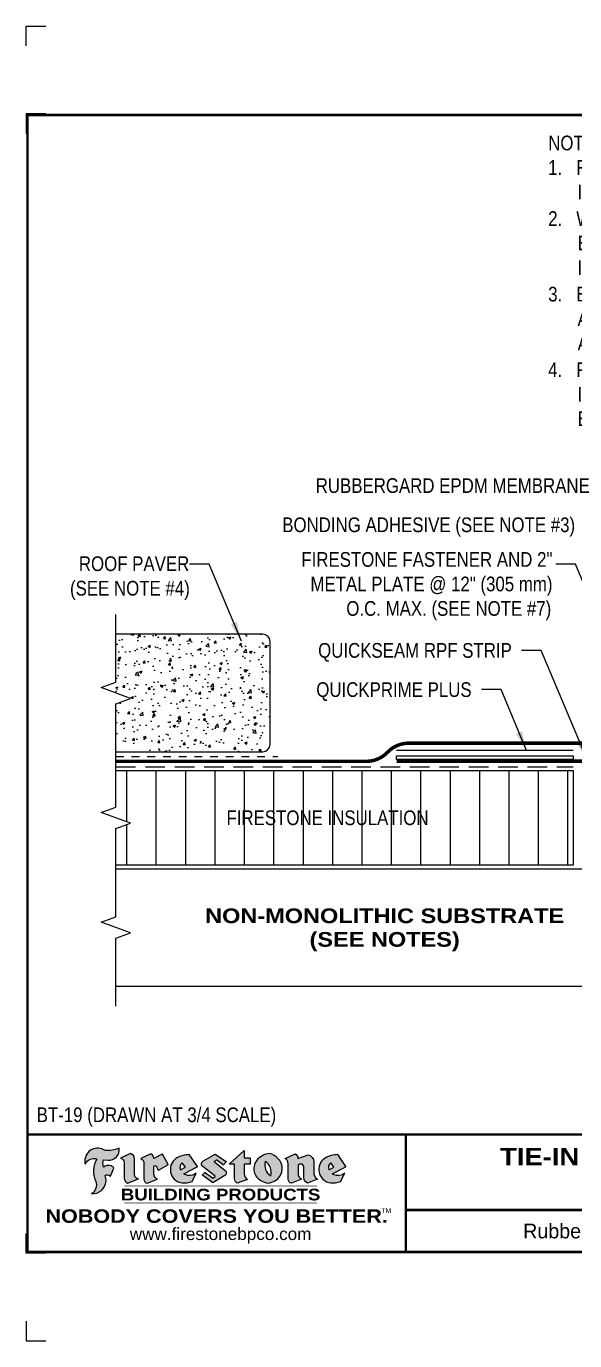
# Model space of a CAD drawing. Header units: inches. Extents: x 143.4 to 163.5, y -141.9 to -125.2.
# Drawn here: x 143.45 to 150.44, y -141.92 to -125.15 of the extents above; entities that cross this region are included whole.
import ezdxf
from ezdxf.enums import TextEntityAlignment as Align

# ---------------------------------------------------------------- set-up
doc = ezdxf.new("R2010")
doc.units = ezdxf.units.IN
doc.header["$MEASUREMENT"] = 0
doc.linetypes.add('HIDDEN', pattern=[0.375, 0.25, -0.125])
doc.linetypes.add('HIDDEN2', pattern=[0.1875, 0.125, -0.0625])
doc.layers.get('0').update_dxf_attribs({"linetype": 'CONTINUOUS'})
doc.layers.get('DEFPOINTS').update_dxf_attribs({"linetype": 'CONTINUOUS'})
for name, color, linetype in [('FSBP-ACCESSORY-OTHER', 7, 'CONTINUOUS'), ('FSBP-ADHESIVE', 1, 'HIDDEN'), ('FSBP-ANNO-NOTE', 7, 'CONTINUOUS'), ('FSBP-INSULATION', 7, 'CONTINUOUS'), ('FSBP-MEMBRANE', 7, 'CONTINUOUS'), ('FSBP-SUBSTRATE-GENERIC', 9, 'CONTINUOUS'), ('FSBP-TTLB', 7, 'CONTINUOUS'), ('FSBP-TTLB-BORDER', 7, 'CONTINUOUS'), ('FSBP-TTLB-TEXT', 7, 'CONTINUOUS')]:
    doc.layers.add(name, color=color, linetype=linetype)
doc.styles.add('FSBP_ARIAL', font='arial.ttf')
doc.styles.add('FSBP_ARIAL_BOLD', font='')
doc.styles.add('FSBP_ARIAL_NAR', font='ARIALN.TTF')
doc.styles.add('FSBP_BANKGOTHIC', font='bgothm.ttf')
doc.styles.get('FSBP_ARIAL_BOLD').set_extended_font_data('Arial Black')
doc.linetypes.add('ZIGZAG', pattern='A,0.0001,-0.2,[131,ltypeshp.shx,S=0.2,R=0,X=-0.2,Y=0],-0.4,[131,ltypeshp.shx,S=0.2,R=180,X=0.2,Y=0],-0.2', length=0.8001)
doc.dimstyles.new('FSBP-LEADER', dxfattribs={"dimtxt": 0.1875, "dimasz": 0.25, "dimexe": 0.0625, "dimexo": 0.125, "dimgap": 0.125, "dimtad": 0, "dimtih": 1, "dimtoh": 1, "dimdec": 4, "dimzin": 0, "dimdsep": 46, "dimlunit": 4, "dimtxsty": 'FSBP_ARIAL_NAR', "dimcen": 0.09375, "dimclrd": 256, "dimclre": 256, "dimclrt": 256, "dimadec": 0, "dimazin": 0, "dimtfac": 1, "dimtdec": 4, "dimtofl": 0, "dimtmove": 0, "dimatfit": 3, "dimfxl": 1, "dimtolj": 1, "dimtzin": 0, "dimlwd": -1, "dimlwe": -1, "dimarcsym": 0})

# ---------------------------------------------------------------- blocks, each defined once
blk = doc.blocks.new('TTLB-EPDM_2')
at = {"layer": 'FSBP-TTLB-TEXT'}
h = blk.add_hatch(color=1, dxfattribs=at)
edge = h.paths.add_edge_path()
edge.add_arc((1.037309769669573, -0.1982514792917306), 0.1319107607348553, 264.0410451462098, 370.3106169565175)
edge.add_arc((1.027551646585694, 0.1214293576525799), 0.3273056962876235, 270.05058356628535, 295.23459397187514, ccw=False)
edge.add_arc((1.022801957313345, -0.06680179986895154), 0.1391656561713503, 249.3281275763668, 272.0749124149863, ccw=False)
edge.add_line((0.9736743133014443, -0.1970076156048179), (0.9474927838574558, -0.1852745150568325))
edge.add_arc((0.8939498971398288, -0.3394262635682071), 0.1631857907024099, 70.84590087378872, 194.3325259843273)
edge.add_arc((0.8444260109029493, -0.4259936440910768), 0.1179914261095279, 70.96950098067128, 156.9641407594482, ccw=False)
edge.add_arc((1.153141409296894, -0.4684497516079468), 0.3110405457095052, 150.3231137483159, 203.2084295854517)
edge.add_arc((0.7562495500622943, -0.6412608153899899), 0.1218587156617311, 0.8849157075190988, 24.34668939894999, ccw=False)
edge.add_arc((0.7493781665697374, -0.6475258110744375), 0.1289731377238325, -58.36655102076742, 3.6216782311386737, ccw=False)
edge.add_arc((0.8256699029544474, -0.5792158350996106), 0.1783301886510354, 267.2205474105585, 354.1381621173521)
edge.add_arc((0.7903121048625305, -0.6011409294291745), 0.212787892960859, 0.9996158580669322, 21.00503380861244)
edge.add_arc((1.01880712263941, -0.5666691048185161), 0.05136395668415847, 40.82117713173261, 125.52727787225791, ccw=False)
edge.add_line((1.057676976260041, -0.5330924682126437), (1.102776947655911, -0.4308018311949837))
edge.add_arc((1.040858222524664, -0.4699705673995949), 0.07326744446031509, 32.31675181867256, 66.31481236598174)
edge.add_arc((1.032262518825329, -0.5063316993097662), 0.1102246948011782, 69.8179132332389, 125.254734720681)
edge.add_arc((1.127708877207287, -0.368959353531244), 0.1659710644737306, 164.1569669952081, 196.5811013160487, ccw=False)
edge.add_line((0.9680425188342383, -0.3236487780942383), (1.023615334387159, -0.3294494641845773))
h = blk.add_hatch(color=1, dxfattribs=at)
edge = h.paths.add_edge_path()
edge.add_line((1.275239419159561, -0.6223407783464694), (1.415345367376062, -0.5660418822574371))
edge.add_arc((1.421019305783958, -0.5090099247487757), 0.05731350411836949, 181.9717871001989, 264.31851000495806, ccw=False)
edge.add_line((1.363739737527226, -0.5109819325197265), (1.363412352251203, -0.3102363679013962))
edge.add_arc((1.294263659668751, -0.3103491388303989), 0.06914878453844908, 0.0934405599591014, 72.42834396969012)
edge.add_line((1.315139561173908, -0.2444268274366692), (1.186839444240604, -0.3024209471341379))
edge.add_arc((1.175246268095289, -0.3585110609420917), 0.05727567197445628, -0.017399788185912257, 78.322067691347, ccw=False)
edge.add_line((1.232521937428658, -0.3585284546236807), (1.232574268422297, -0.555126496687123))
edge.add_arc((1.305699496415486, -0.5558575689677219), 0.07312888236350451, 179.4272023230205, 245.3845503102953)
h = blk.add_hatch(color=1, dxfattribs=at)
edge = h.paths.add_edge_path()
edge.add_line((1.792026821926584, -0.3839679064720229), (1.722158956877934, -0.2518542302253621))
edge.add_arc((1.720119655279638, -0.2529327078887852), 0.002306916790721817, 27.87197133405656, 117.3766794470751)
edge.add_line((1.719058846382097, -0.250884159729182), (1.610638460368705, -0.3070279753467702))
edge.add_arc((1.547088841662962, -0.3061026658494403), 0.06355635479880145, 359.165808011073, 425.8793658831422)
edge.add_line((1.573061729235633, -0.2480956029480268), (1.446879247402876, -0.3051325108639702))
edge.add_arc((1.407812067100189, -0.370357133046621), 0.07602957263902092, -3.441403975725109, 59.07992244284969, ccw=False)
edge.add_line((1.483704536400296, -0.3749210150788969), (1.483704536400296, -0.5723838140635706))
edge.add_arc((1.54053746518044, -0.568254406115083), 0.05698275005415228, 184.1557352478595, 255.3066498366543)
edge.add_line((1.526084036778343, -0.6233736605654059), (1.657291340682093, -0.570650514527486))
edge.add_arc((1.688298576827198, -0.5021390388423987), 0.0752015358480571, 207.5160880841914, 245.649226723163, ccw=False)
edge.add_arc((1.721050197024907, -0.4914488168456328), 0.1093332836229113, 179.4823365255141, 204.5537900001094, ccw=False)
edge.add_line((1.611721375809452, -0.4904610114968335), (1.611721375809452, -0.4126404716788983))
edge.add_arc((1.628589765097195, -0.414159299036043), 0.01693662875851176, 28.356188110622725, 174.8549701683585, ccw=False)
edge.add_arc((1.627340435522395, -0.4197189881350504), 0.02111886817708033, 22.216893572439517, 40.10213956426492, ccw=False)
edge.add_line((1.646891420738257, -0.4117336534413738), (1.666638796144639, -0.4549750258192233))
edge.add_arc((1.668737246926742, -0.4540167099035481), 0.002306916790685496, 204.545128184284, 299.6323508190091)
edge.add_line((1.669877862091766, -0.4560219186518992), (1.791128135493295, -0.3870515928837648))
edge.add_line((1.791128135493295, -0.3870515928837648), (1.792026821926584, -0.3839679064720229))
h = blk.add_hatch(color=1, dxfattribs=at)
h.paths.add_polyline_path([(2.063388732080512, -0.2583237030618903, 0.02524281661523788), (2.025024361750752, -0.2610532129309178, 0.1213611957758757), (1.901773912052249, -0.3008158885520373, 0.6151668103976068), (1.93274136141747, -0.6099060679591872, 0.05306812109568645), (1.967936229862175, -0.617865745600497, 0.1150932231766138), (2.099126721549737, -0.5994933789882708), (2.151195569562105, -0.4944891916583316, -0.08755405562188731), (2.104230609512001, -0.5187113292177372, -0.265591761123442), (1.992692314386659, -0.5010701623316862), (2.165347897647223, -0.4141184325909109, 0.4518949533370738), (2.166222728871162, -0.4107679608846269)])
h.paths.add_polyline_path([(2.014217313945437, -0.4188965037300676), (1.951113654018855, -0.4515330109460507, -0.3720533890450154), (1.973177450672722, -0.3607130665457561)], flags=16)
h = blk.add_hatch(color=1, dxfattribs=at)
edge = h.paths.add_edge_path()
edge.add_arc((2.260407392426802, -0.3775796671688782), 0.04152450223225729, 123.20805433950699, 232.2027298779723, ccw=False)
edge.add_line((2.237665217914071, -0.3428366421988329), (2.393535971665983, -0.2540943745380986))
edge.add_arc((2.394677353533142, -0.2560991469722482), 0.002306916790741334, 55.64644466176611, 119.65426054492559, ccw=False)
edge.add_line((2.395979141996861, -0.2541946229174954), (2.531809646140459, -0.3470380726374032))
edge.add_arc((2.530468902927946, -0.3489153772789875), 0.002306916790700397, -42.731101238422525, 54.4661353739603, ccw=False)
edge.add_line((2.532163440279987, -0.3504807552658491), (2.498457913851155, -0.3869673252714421))
edge.add_arc((2.496763376499139, -0.3854019472845934), 0.002306916790672934, 233.7527076894875, 317.26889876138785, ccw=False)
edge.add_line((2.495399362263356, -0.38726241234572), (2.413849913492982, -0.3274738082119626))
edge.add_arc((2.412485899257181, -0.3293342732731342), 0.002306916790720064, 53.75270768979358, 124.4135619297835)
edge.add_line((2.41118211687575, -0.3274311136421062), (2.382933981293377, -0.346782838468144))
edge.add_arc((2.38423776367478, -0.3486859980991606), 0.002306916790694898, 124.4135619293799, 231.8459020253626)
edge.add_line((2.382812599816248, -0.3505000469010184), (2.519899969301207, -0.4581994452042721))
edge.add_arc((2.494247019847682, -0.4908523236374461), 0.04152450223225742, -55.21225898295222, 51.84590202520428, ccw=False)
edge.add_line((2.517938320565804, -0.5249552055672808), (2.364434947484597, -0.6179520922513717))
edge.add_arc((2.36323960192349, -0.6159790200102006), 0.002306916790726996, 233.2955624372927, 301.20872157023314, ccw=False)
edge.add_line((2.361860787187538, -0.6178285429225383), (2.231266621301074, -0.5204709167214361))
edge.add_arc((2.232647938930649, -0.5186232623475259), 0.002306916790697672, 135.5134179846393, 233.21798691998708, ccw=False)
edge.add_line((2.231002150870836, -0.5170067083764565), (2.262839375599356, -0.4845937328397696))
edge.add_arc((2.264485163659225, -0.4862102868108537), 0.002306916790748497, 53.0352839999411, 135.513417985369, ccw=False)
edge.add_line((2.265872365996302, -0.4843670465239001), (2.361834678328762, -0.5565872257804898))
edge.add_arc((2.363221880665761, -0.5547439854936304), 0.002306916790627066, 233.0352840000685, 302.2362632414394)
edge.add_line((2.36445241715569, -0.5566953042850713), (2.39428499383348, -0.5378823484768844))
edge.add_arc((2.393054457343549, -0.5359310296853765), 0.002306916790685166, 302.2362632406177, 412.2027298768422)
edge.add_line((2.394468296066179, -0.5341081404551886), (2.234958295420142, -0.4103916733127022))
h = blk.add_hatch(color=1, dxfattribs=at)
edge = h.paths.add_edge_path()
edge.add_line((2.763460561272041, -0.2072496393923444), (2.763460561272041, -0.2969520779963801))
edge.add_arc((2.765767478062699, -0.2969520779963943), 0.00230691679065842, 179.9999999996471, 269.9999999996471)
edge.add_line((2.765767478062685, -0.2992589947870528), (2.835417693520355, -0.2992589947870528))
edge.add_arc((2.835417693520355, -0.3015659115777538), 0.002306916790701052, 0, 90, ccw=False)
edge.add_line((2.837724610311056, -0.3015659115777538), (2.837724610311056, -0.3790761307453892))
edge.add_arc((2.83541769352037, -0.3790761307453749), 0.002306916790686842, 269.99999999964706, 359.99999999964706, ccw=False)
edge.add_line((2.835417693520355, -0.3813830475360618), (2.765767478062685, -0.3813830475360618))
edge.add_arc((2.765767478062699, -0.3836899643267202), 0.00230691679065842, 90.00000000035294, 180.0000000003529)
edge.add_line((2.763460561272041, -0.3836899643267344), (2.763460561272041, -0.5033995910642801))
edge.add_arc((2.836735953378943, -0.5071368822038516), 0.07337063740681413, 177.0802527808789, 245.3249543133826)
edge.add_line((2.806105814540615, -0.5738080530967267), (2.674529557384915, -0.6226036013049594))
edge.add_arc((2.708610405062069, -0.564298408791804), 0.06753517344606039, 177.0345319916277, 239.6926428024901, ccw=False)
edge.add_line((2.641165668230087, -0.560804539009709), (2.641165668230087, -0.3836899643267344))
edge.add_arc((2.638858751439429, -0.3836899643267202), 0.00230691679065842, 359.9999999996471, 449.999999999647)
edge.add_line((2.638858751439443, -0.3813830475360618), (2.572857950769389, -0.3813830475360618))
edge.add_line((2.572857950769389, -0.3813830475360618), (2.763460561272041, -0.2072496393923444))
h = blk.add_hatch(color=1, dxfattribs=at)
edge = h.paths.add_edge_path(flags=16)
edge.add_arc((2.940363509127394, -0.4847985213681437), 0.1684614578629418, 344.5558804047865, 417.0140046669545)
edge.add_arc((3.194458079644619, -0.3883534532477785), 0.1684614578629414, 164.5558804047864, 237.0140046669546)
edge = h.paths.add_edge_path()
edge.add_arc((3.069375116502199, -0.4399344555144872), 0.1828726885096673, 136.0914512150047, 191.213418978326)
edge.add_arc((3.064939550433406, -0.4318234379590333), 0.1803148804748503, 194.0167254156723, 240.6663730831859)
edge.add_arc((3.098047041778981, -0.3845058757092554), 0.2378525180183701, 239.2975390661776, 264.2889872773176)
edge.add_arc((3.04884478212623, -0.4190232383793012), 0.203760689247156, 277.1986764832036, 326.503572961274)
edge.add_arc((3.077739326803546, -0.4341046616465112), 0.171374865791709, 325.3768876809902, 406.3828327799087)
edge.add_arc((3.011839488065919, -0.4896144380417797), 0.2571945645850002, 44.28462553519766, 73.82901434867304)
edge.add_arc((3.117152499586992, -0.4983433120546693), 0.2579560664039132, 97.50292863483666, 134.1039137579027)
h = blk.add_hatch(color=1, dxfattribs=at)
edge = h.paths.add_edge_path()
edge.add_line((3.322690228557462, -0.5721896537377091), (3.322690228557462, -0.3749210150788969))
edge.add_arc((3.246797759257384, -0.3703571330465745), 0.076029572638996, 356.5585960242387, 419.0799224428129)
edge.add_line((3.285864939560099, -0.3051325108639702), (3.412047421392799, -0.2480956029480268))
edge.add_arc((3.386074533820159, -0.3061026658494941), 0.06355635479883807, 0.3962622833877276, 65.87936588318718, ccw=False)
edge.add_line((3.449629368605429, -0.3056631084210863), (3.580526418688805, -0.2593848434574539))
edge.add_arc((3.555744121700958, -0.3530904070730321), 0.09692726601172152, 2.366977007666776, 75.18615851992018, ccw=False)
edge.add_line((3.652588689330287, -0.3490873311063041), (3.652588689330287, -0.4883770011386872))
edge.add_arc((3.761877549389556, -0.4914934052703811), 0.1093332836229047, 178.3666365323574, 204.5537900000422)
edge.add_arc((3.729125929191727, -0.5021836272670953), 0.07520153584796169, 207.5160880841711, 245.2240541443093)
edge.add_line((3.697611150971852, -0.5704631245385627), (3.572585913552643, -0.6207021253773775))
edge.add_arc((3.59534718600759, -0.5526356419907701), 0.07177131519198746, 180.3328587115751, 251.51018566665869, ccw=False)
edge.add_line((3.523577081955409, -0.5530525936986663), (3.523577081955409, -0.4153032515383615))
edge.add_arc((3.486319529276879, -0.4148773504126441), 0.0372599868942854, 359.3450650296066, 449.0500281941028)
edge.add_arc((3.482769874121713, -0.4419622099033496), 0.06447454900600783, 86.29402372314017, 119.8211331593848)
edge.add_line((3.450707067966732, -0.3860252459975726), (3.450707067966732, -0.4904610114968335))
edge.add_arc((3.560035889182251, -0.491448816845647), 0.1093332836229751, 179.4823365255069, 204.5537900001023)
edge.add_arc((3.527284268984408, -0.5021390388424952), 0.07520153584796385, 207.5160880841699, 245.6492267231416)
edge.add_line((3.496277032839316, -0.570650514527486), (3.365069728935509, -0.6233736605654059))
edge.add_arc((3.37950248606194, -0.5682868177318081), 0.05694615642555727, 183.9298782390169, 255.318496325343, ccw=False)
h = blk.add_hatch(color=1, dxfattribs=at)
h.paths.add_polyline_path([(3.957695472291277, -0.2583237030618903, 0.02524281661523822), (3.919331101961575, -0.2610532129309178, 0.1085638477195505), (3.807890832595604, -0.2939221658134414, 0.6425897848490651), (3.827048101628293, -0.6099060679591872, 0.05306812109569052), (3.862242970072884, -0.617865745600497, 0.1150932231766133), (3.993433461760503, -0.5994933789882708), (4.045502309772871, -0.4944891916583316, -0.08755405562189084), (3.998537349722767, -0.5187113292177372, -0.2655917611234366), (3.886999054597368, -0.5010701623316862), (4.059654637857989, -0.4141184325909109, 0.4518949533370731), (4.060529469081928, -0.4107679608846269)])
h.paths.add_polyline_path([(3.90852405415626, -0.4188965037300676), (3.845420394229677, -0.4515330109460507, -0.3720533890450147), (3.867484190883488, -0.3607130665457561)], flags=16)
at = {"layer": 'DEFPOINTS', "linetype": 'Continuous', "ltscale": 1.75}
for points in [[(-0.015625, 13.88083333333333), (-0.015625, 14.13083333333333), (0.234375, 14.13083333333333)], [(-0.015625, -2.380833333333342), (-0.015625, -2.630833333333342), (0.234375, -2.630833333333342)]]:
    blk.add_lwpolyline(points, dxfattribs=at)
at = {"layer": 'DEFPOINTS', "color": 1}
for points in [[(0.234375, 13.015625), (-0.015625, 13.015625), (-0.015625, 12.765625)], [(0.234375, -1.515625), (-0.015625, -1.515625), (-0.015625, -1.265625)]]:
    blk.add_lwpolyline(points, dxfattribs=at)
at = {"layer": 'FSBP-TTLB', "const_width": 0.03125}
for points in [[(0, 0), (0, -1.5), (20, -1.5), (20, 0), (0, 0)], [(4.825208527206769, 0), (4.825208527206769, -0.9643749050531198)], [(4.825208527206769, -0.9643749050531198), (15.84028770518938, -0.9643749050531198)], [(4.825208527206769, -0.9643749050531198), (4.825208527206769, -1.5)]]:
    blk.add_lwpolyline(points, dxfattribs=at)
at = {"layer": 'FSBP-TTLB-BORDER', "const_width": 0.03125}
blk.add_lwpolyline([(20, 0), (20, 13), (0, 13), (0, 0)], dxfattribs=at)
at = {"layer": 'FSBP-TTLB-TEXT', "color": 1}
blk.add_line((0.7358432058323388, -0.379822754145593), (0.7358432058323388, -0.379822754145593), dxfattribs=at)
for points in [[(1.023615323725323, -0.3294494630716969, 0.5000510906601082), (1.167090420776901, -0.1746414942047778, -0.1103304102359608), (1.027840608309816, -0.2058762110801382, -0.09957876667165425), (0.9736743133014443, -0.1970076156048179), (0.9474927838574558, -0.1852745150568325, 0.5978159689075124), (0.7358432058323388, -0.379822754145593, -0.3938834584182213), (0.8828996422548698, -0.3144510229727047, 0.2349406564350952), (0.86727108227484, -0.5910237178633082, -0.1027304183841549), (0.8780937320133262, -0.6393788197974146, -0.2772692352614086), (0.8170223912655956, -0.7573362346216896, 0.3985429150902959), (1.003067614090241, -0.5974286950643517, 0.0875124847930418), (0.9889600163401155, -0.5248671157293501, -0.3874031597924062), (1.057676976260041, -0.5330924682126437), (1.102776947655911, -0.4308018311949837, 0.1494423498871741), (1.07029056398062, -0.4028746979725923, 0.2467195073738216), (0.9686394281704906, -0.4163228904100862, -0.1424285161541127), (0.9680425188342383, -0.3236487780942383), (1.023615334387159, -0.3294494641845773)], [(2.166222728871162, -0.4107679608846269), (2.063388732080512, -0.2583237030618903, 0.02524281661523788), (2.025024361750752, -0.2610532129309178, 0.1085638477195265), (1.913584092384895, -0.2939221658134414, 0.6425897848491228), (1.93274136141747, -0.6099060679591872, 0.05306812109568648), (1.967936229862175, -0.617865745600497, 0.1150932231766137), (2.099126721549737, -0.5994933789882708), (2.151195569562105, -0.4944891916583316, -0.0875540556218873), (2.104230609512001, -0.5187113292177372, -0.2655917611234418), (1.992692314386659, -0.5010701623316862), (2.165347897647223, -0.4141184325909109)], [(2.763460561272041, -0.2072496393923444), (2.763460561272041, -0.2969520779963801, 0.4142135623730958), (2.765767478062685, -0.2992589947870528), (2.835417693520355, -0.2992589947870528, -0.414213562373095), (2.837724610311056, -0.3015659115777538), (2.837724610311056, -0.3790761307453892, -0.4142135623730938), (2.835417693520355, -0.3813830475360618), (2.765767478062685, -0.3813830475360618, 0.4142135623730958), (2.763460561272041, -0.3836899643267344), (2.763460561272041, -0.5033995910642801, 0.3068985753588853), (2.806105814540615, -0.5738080530967267), (2.674529557384915, -0.6226036013049594, -0.2804194150632976), (2.641165668230087, -0.560804539009709), (2.641165668230087, -0.3836899643267344, 0.414213562373095), (2.638858751439443, -0.3813830475360618), (2.572857950769389, -0.3813830475360618), (2.763460561272041, -0.2072496393923444)], [(4.060529469081928, -0.4107679608846269), (3.957695472291277, -0.2583237030618903, 0.02524281661523788), (3.919331101961575, -0.2610532129309178, 0.1085638477195265), (3.807890832595604, -0.2939221658134414, 0.6425897848491228), (3.827048101628293, -0.6099060679591872, 0.05306812109568648), (3.862242970072884, -0.617865745600497, 0.1150932231766137), (3.993433461760503, -0.5994933789882708), (4.045502309772871, -0.4944891916583316, -0.0875540556218873), (3.998537349722767, -0.5187113292177372, -0.2655917611234418), (3.886999054597368, -0.5010701623316862), (4.059654637857989, -0.4141184325909109)], [(4.059654637857989, -0.4141184325909109, 0.4518949533370731), (4.060529469081928, -0.4107679608846269, 0.4518949533370731)]]:
    blk.add_lwpolyline(points, format="xyb", dxfattribs=at)
for points in [[(1.275239419159561, -0.6223407783464694), (1.415345367376062, -0.5660418822574371, -0.3756100036733062), (1.363739737527226, -0.5109819325197265), (1.363412352251203, -0.3102363679013962, 0.3265360292958048), (1.315139561173908, -0.2444268274366692), (1.186839444240604, -0.3024209471341379, -0.3557863980845349), (1.232521937428658, -0.3585284546236807), (1.232574268422297, -0.555126496687123, 0.2960110723418457)], [(1.792026821926584, -0.3839679064720229), (1.722158956877934, -0.2518542302253621, 0.4116839150163434), (1.719058846382097, -0.250884159729182), (1.610638460368705, -0.3070279753467702, 0.2996033003794034), (1.573061729235633, -0.2480956029480268), (1.446879247402876, -0.3051325108639702, -0.2797757560995365), (1.483704536400296, -0.3749210150788969), (1.483704536400296, -0.5723838140635706, 0.320828638474519), (1.526084036778343, -0.6233736605654059), (1.657291340682093, -0.570650514527486, -0.1679398621276611), (1.621603752698661, -0.5368819723450571, -0.1098333365370753), (1.611721375809452, -0.4904610114968335), (1.611721375809452, -0.4126404716788983, -0.743334502655012), (1.64349420176768, -0.4061152228778298, -0.07819791644735608), (1.646891420738257, -0.4117336534413738), (1.666638796144639, -0.4549750258192233, 0.4404648714563479), (1.669877862091766, -0.4560219186518992), (1.791128135493295, -0.3870515928837648)], [(2.234958295420142, -0.4103916733127022, -0.5150044486718882), (2.237665217914071, -0.3428366421988329), (2.393535971665983, -0.2540943745380986, -0.2867822934100265), (2.395979141996861, -0.2541946229174954), (2.531809646140459, -0.3470380726374032, -0.4515027974650387), (2.532163440279987, -0.3504807552658491), (2.498457913851155, -0.3869673252714421, -0.3814439164929681), (2.495399362263356, -0.38726241234572), (2.413849913492982, -0.3274738082119626, 0.3184718635035665), (2.41118211687575, -0.3274311136421062), (2.382933981293377, -0.346782838468144, 0.5064094529656681), (2.382812599816248, -0.3505000469010184), (2.519899969301207, -0.4581994452042721, -0.5043597839115849), (2.517938320565804, -0.5249552055672808), (2.364434947484597, -0.6179520922513717, -0.3053163970316367), (2.361860787187538, -0.6178285429225383), (2.231266621301074, -0.5204709167214361, -0.4541703869768119), (2.231002150870836, -0.5170067083764565), (2.262839375599356, -0.4845937328397696, -0.3762644290664977), (2.265872365996302, -0.4843670465239001), (2.361834678328762, -0.5565872257804898, 0.3114700032088108), (2.36445241715569, -0.5566953042850713), (2.39428499383348, -0.5378823484768844, 0.520381097387146), (2.394468296066179, -0.5341081404551886)], [(2.937624918725987, -0.3131105398334029, 0.2452625673097023), (2.889993533867141, -0.4754966266250307, 0.2064059665179019), (2.976604338974084, -0.5890186876871866, 0.1094800500670344), (3.074378098474654, -0.6211778035979165, 0.2185147641853038), (3.218764944843201, -0.5314757029352819, 0.3689489483072479), (3.195959963110113, -0.3100352223135445, 0.1296305888694145), (3.0834694040758, -0.242595816912754, 0.1610736375384317)], [(3.322690228557462, -0.5721896537377091), (3.322690228557462, -0.3749210150788969, 0.2797757560995341), (3.285864939560099, -0.3051325108639702), (3.412047421392799, -0.2480956029480268, -0.2937618496109166), (3.449629368605429, -0.3056631084210863), (3.580526418688805, -0.2593848434574539, -0.3288760160581939), (3.652588689330287, -0.3490873311063041), (3.652588689330287, -0.4883770011386872, 0.114762897203527), (3.662431105063263, -0.536926560769686, 0.166032965990522), (3.697611150971852, -0.5704631245385627), (3.572585913552643, -0.6207021253773775, -0.3209557512194564), (3.523577081955409, -0.5530525936986663), (3.523577081955409, -0.4153032515383615, 0.4127061514896111), (3.48693727661589, -0.3776224848030694, 0.1473421876160361), (3.450707067966732, -0.3860252459975726), (3.450707067966732, -0.4904610114968335, 0.1098333365370753), (3.460589444855941, -0.5368819723450855, 0.1679398621276611), (3.496277032839316, -0.570650514527486), (3.365069728935509, -0.6233736605654059, -0.3219729545308964), (3.322690228557462, -0.5721896537377091, 29.1476284739)], [(1.951113654018855, -0.4515330109460507), (2.014217313945437, -0.4188965037300676), (1.973177450672722, -0.3607130665457561, 0.3720533890450154)], [(3.10274193015772, -0.5296595419651595, 0.3271311138286319), (3.032079658614293, -0.3434924326507627, 0.3271311138286322)], [(3.845420394229677, -0.4515330109460507), (3.90852405415626, -0.4188965037300676), (3.867484190883488, -0.3607130665457561, 0.3720533890450154)]]:
    blk.add_lwpolyline(points, format="xyb", close=True, dxfattribs=at)
at = {"layer": 'FSBP-TTLB-TEXT', "const_width": 0.0078125}
for points in [[(1.233926579809207, -0.6584455781731435), (3.691229482685259, -0.6584455781731577)], [(1.233926579809207, -0.8761560960495984), (3.691229482685259, -0.8761560960495842)]]:
    blk.add_lwpolyline(points, dxfattribs=at)
at = {"layer": 'FSBP-TTLB-TEXT', "color": 1}
for centre, start, end in [((1.789987520328282, -0.3850463841354355), 299.6323508193319, 27.87197133380463), ((2.164310260790558, -0.412058050385383), 296.7304547840455, 34.00233684987403)]:
    blk.add_arc(centre, 0.00230691679068068, start, end, dxfattribs=at)
at = {"layer": 'FSBP-TTLB-TEXT', "lineweight": 18, "style": 'FSBP_ARIAL_BOLD'}
blk.add_text('BUILDING PRODUCTS', height=0.1484375, dxfattribs=at).set_placement((2.462578031247233, -0.7673008371113639), align=Align.MIDDLE_CENTER)
at = {"layer": 'FSBP-TTLB-TEXT', "color": 1}
for s, height, style, p in [('NOBODY COVERS YOU BETTER.', 0.171875, 'FSBP_ARIAL_BOLD', (2.412604263603384, -1.041650450587369)), ('TM', 0.0625, 'FSBP_BANKGOTHIC', (4.576671173373001, -0.9725745042934193))]:
    blk.add_text(s, height=height, dxfattribs=dict(at, style=style)).set_placement(p, align=Align.MIDDLE_CENTER)
at = {"layer": 'FSBP-TTLB-TEXT'}
for s, height, style, p in [('RubberGard  EPDM', 0.1875, 'FSBP_BANKGOTHIC', (7.443365678241776, -1.23218745252656)), ('www.firestonebpco.com', 0.15625, 'FSBP_ARIAL', (2.462578031247233, -1.268657306740124))]:
    blk.add_text(s, height=height, dxfattribs=dict(at, style=style)).set_placement(p, align=Align.MIDDLE_CENTER)
for tag, height, style, p in [('MAXIMUM_WARRANTY', 0.1875, 'FSBP_ARIAL_BOLD', (18.03987100774941, 0.2240244307510579)), ('ACCPT_SYSTEMS', 0.21875, 'FSBP_ARIAL', (12.49438170418193, -1.23218745252656))]:
    blk.add_attdef(tag, text='', height=height, dxfattribs=dict(at, style=style)).set_placement(p, align=Align.MIDDLE_LEFT)
for tag, height, style, p in [('DETAIL_DESCP_LINE_1', 0.21875, 'FSBP_ARIAL_BOLD', (10.33118450231211, -0.2831249841755152)), ('DETAIL_DESCP_LINE_2', 0.21875, 'FSBP_ARIAL_BOLD', (10.33118450231211, -0.6812499208775904)), ('ISSUE_REV_DATE', 0.21875, 'FSBP_ARIAL', (16.84069633627263, -0.7282559425942452)), ('DETAIL_NUMBER', 0.4375, 'FSBP_ARIAL', (18.91941590748775, -0.8931630692489421))]:
    blk.add_attdef(tag, text='', height=height, dxfattribs=dict(at, style=style)).set_placement(p, align=Align.MIDDLE_CENTER)

msp = doc.modelspace()

# ---------------------------------------------------------------- hatches: boundary and pattern name
at = {"layer": 'FSBP-ACCESSORY-OTHER'}
h = msp.add_hatch(dxfattribs=at)
h.set_pattern_fill('AR-CONC', color=256, scale=0.045, style=0)
h.set_pattern_definition([(49.99999999999999, (43.84198180800547, 17.10864347893919), (0.3227670821703391, -0.0282384607421678), [0.03375, -0.37125]), (355, (43.84198180800547, 17.10864347893919), (-0.06243810012584999, 0.3384864601650053), [0.027, -0.297]), (100.4513999999999, (43.86887906400545, 17.10629027593919), (0.2603292217713097, 0.3102477939274291), [0.02868308549999999, -0.3155139503999997]), (46.18420000000001, (43.84198180800547, 17.19864347893919), (0.4802584718815399, -0.07448355644805817), [0.050625, -0.556875]), (96.6356, (43.88200334325546, 17.19243649078919), (0.4205982174969165, 0.4383530419051987), [0.04302462959999991, -0.4732708499999993]), (351.1842, (43.84198180800547, 17.19864347893919), (0.4205978753101322, 0.438353370416396), [0.04050000000000001, -0.4455000000000001]), (21, (43.88698180800549, 17.1761434789392), (0.2686081734533077, -0.1811785007994025), [0.03375, -0.37125]), (326.0000000000001, (43.88698180800549, 17.1761434789392), (0.1094918993647118, 0.3263175202710838), [0.02699999999999999, -0.2969999999999999]), (71.4514, (43.90936581285547, 17.16104525623919), (0.3781001828616705, 0.1451387235194786), [0.0286830855, -0.3155139504]), (37.49999999999999, (43.84198180800547, 17.10864347893919), (0.005471934892780801, 0.1498022342240902), [0, -0.2934, 0, -0.3015, 0, -0.298125]), (7.499999999999999, (43.84198180800547, 17.10864347893919), (0.1183812918489669, 0.1774852703470621), [0, -0.1719, 0, -0.28665, 0, -0.113625]), (327.5, (43.74163180800554, 17.10864347893919), (0.240220096277584, -0.01014969228047091), [0, -0.1125, 0, -0.351, 0, -0.4657499999999999]), (317.5, (43.69663180800546, 17.10864347893919), (0.2624337762040738, 0.04504724204954295), [0, -0.14625, 0, -0.2331, 0, -0.33075])])
h.paths.add_polyline_path([(144.5907760901965, -134.4066466368201), (146.4633540141942, -134.4066466368199, 0.4142135623730451), (146.5571040141942, -134.3128966368199), (146.5571040141942, -133.00039663682, 0.4142135623731448), (146.4633540141942, -132.90664663682), (144.5907760901966, -132.90664663682), (144.5907760901966, -133.65664663682), (144.7782760901966, -133.7248910557449), (144.5907760901966, -133.7931354746699)])
at = {"layer": 'FSBP-INSULATION'}
h = msp.add_hatch(dxfattribs=at)
h.set_pattern_fill('LINE', color=256, scale=3, angle=90, style=0)
h.set_pattern_definition([(90, (-22.51956965950257, -17.91246047357913), (-0.375, 2.296136913416957e-17), [])])
h.paths.add_polyline_path([(150.4200673323082, -134.6445167646324), (144.5907760901965, -134.6445167646324), (144.5907760901966, -135.2480323896324), (144.7782760901965, -135.3162768085573), (144.5907760901966, -135.3845212274823), (144.5907760901966, -135.8515480146324), (150.4200673323084, -135.8515480146324)])
h.paths.add_polyline_path([(153.1388173323084, -134.644516764633), (153.1388173323084, -135.8515480146324), (162.0796344495489, -135.8515480146324), (162.0796344495489, -135.2480323896324), (161.892134449549, -135.1797879707075), (162.0796344495489, -135.1115435517825), (162.0796344495487, -134.644516764633)])
h.paths.add_polyline_path([(145.9516699126553, -135.3934855785819), (148.6263586916457, -135.3934855785819), (148.6263586916457, -135.1024513016378), (145.9516699126553, -135.1024513016378)], flags=24)
h.paths.add_polyline_path([(155.5158472377375, -135.3934855785822), (157.9640268079967, -135.3934855785822), (157.9640268079967, -135.1024513016381), (155.5158472377375, -135.1024513016381)], flags=24)

# ---------------------------------------------------------------- linework, layer by layer
at = {"layer": 'FSBP-ACCESSORY-OTHER'}
msp.add_lwpolyline([(144.5907760901965, -134.40664663682), (144.5907760901966, -133.7931354746699), (144.7782760901966, -133.7248910557449), (144.4032760901966, -133.5884022178951), (144.5907760901966, -133.5201577989702), (144.5907760901966, -132.65664663682)], dxfattribs=at)
msp.add_lwpolyline([(144.5907760901965, -134.40664663682), (146.4633540141942, -134.4066466368199, 0.4142135623730451), (146.5571040141942, -134.3128966368199), (146.5571040141942, -133.00039663682, 0.4142135623731449), (146.4633540141942, -132.90664663682), (144.5907760901965, -132.90664663682)], format="xyb", dxfattribs=at)
at = {"layer": 'FSBP-ADHESIVE', "linetype": 'ZIGZAG', "ltscale": 0.15}
msp.add_line((150.4200673323082, -134.3895167646324), (148.1700673323082, -134.3895167646324), dxfattribs=at)
at = {"layer": 'FSBP-ADHESIVE'}
msp.add_line((144.5907760901966, -134.5976417646324), (150.4200673323082, -134.5976417646307), dxfattribs=at)
at = {"layer": 'FSBP-INSULATION'}
for p, q in [((144.5907760901966, -134.6445167646324), (150.4200673323082, -134.6445167646324)), ((150.4200673323082, -134.6445167646324), (150.4200673323084, -135.8515480146324)), ((150.4200673323084, -135.8515480146324), (144.5907760901966, -135.8515480146324))]:
    msp.add_line(p, q, dxfattribs=at)
msp.add_lwpolyline([(144.5907760901966, -135.8515480146324), (144.5907760901966, -135.3845212274823), (144.7782760901966, -135.3162768085573), (144.4032760901966, -135.1797879707075), (144.5907760901966, -135.1115435517825), (144.5907760901965, -134.40664663682)], dxfattribs=at)
at = {"layer": 'FSBP-MEMBRANE', "const_width": 0.045}
msp.add_lwpolyline([(157.6388173323084, -134.3186385555466), (155.6928148967258, -134.3186385555466, 0.1989123673797129), (155.493941114517, -134.4010147733379), (155.4968778410138, -134.3980780468411, -0.1989123673797007), (155.2980040588051, -134.4804542646324), (152.8334398967257, -134.4804542646324, -0.1989123673796491), (152.6345661145168, -134.3980780468412), (152.6155685500997, -134.3790804824238, 0.1989123673796531), (152.4166947678908, -134.2967042646326), (148.3253974181982, -134.2967042646324, 0.2049186113516271), (148.0547548323082, -134.4124855146324, -0.204918611351631), (147.7841122464183, -134.5282667646325), (144.5907760901966, -134.5282667646325)], format="xyb", dxfattribs=at)
at = {"layer": 'FSBP-MEMBRANE', "linetype": 'HIDDEN2', "ltscale": 0.75}
msp.add_lwpolyline([(144.5907760901966, -134.4670832502312), (146.6560028237936, -134.4670832502312)], dxfattribs=at)
at = {"layer": 'FSBP-MEMBRANE', "const_width": 0.045}
msp.add_lwpolyline([(151.4742860823082, -134.5273292646324), (148.1700673323082, -134.5273292646324)], dxfattribs=at)
at = {"layer": 'FSBP-MEMBRANE'}
msp.add_lwpolyline([(150.4200673323082, -134.5048292646325), (148.1700673323082, -134.5048292646325), (148.1700673323082, -134.4598292646324), (150.4200673323082, -134.4598292646324)], close=True, dxfattribs=at)
at = {"layer": 'FSBP-SUBSTRATE-GENERIC'}
for p, q in [((144.5907760901966, -135.8984230146323), (151.4923329573082, -135.8984230146324)), ((162.079634449549, -137.3984230146324), (144.5907760901966, -137.3984230146324))]:
    msp.add_line(p, q, dxfattribs=at)
msp.add_lwpolyline([(144.5907760901966, -137.6484230146324), (144.5907760901966, -136.7849118524823), (144.7782760901966, -136.7166674335573), (144.4032760901966, -136.5801785957075), (144.5907760901966, -136.5119341767825), (144.5907760901966, -135.8515480146324)], dxfattribs=at)

# ---------------------------------------------------------------- block references
ref = msp.add_blockref('TTLB-EPDM_2', (143.4627011304546, -139.2857045035655))
ref.add_attrib('DETAIL_DESCP_LINE_1', 'TIE-IN EPDM SYSTEM TO EXISTING EPDM SYSTEM', dxfattribs={"layer": 'FSBP-TTLB-TEXT', "height": 0.21875, "style": 'FSBP_ARIAL_BOLD'}).set_placement((153.7938856327667, -139.568829487741), align=Align.MIDDLE_CENTER)

# ---------------------------------------------------------------- texts
at = {"layer": 'DEFPOINTS', "style": 'FSBP_ARIAL_NAR'}
msp.add_text('BT-19 (DRAWN AT 3/4 SCALE)', height=0.1875, dxfattribs=at).set_placement((143.579858484529, -139.0357045035655), align=Align.MIDDLE_LEFT)
at = {"layer": 'FSBP-ANNO-NOTE', "style": 'FSBP_ARIAL_NAR'}
for s, p in [('RUBBERGARD EPDM MEMBRANE', (150.634089486197, -131.0119915919564)), ('BONDING ADHESIVE (SEE NOTE #3)', (150.4468339743201, -131.5119915919564)), ('QUICKSEAM RPF STRIP', (149.6392900248177, -133.1135540919563)), ('QUICKPRIME PLUS', (149.1268567622952, -133.6135540919563))]:
    msp.add_text(s, height=0.1875, dxfattribs=at).set_placement(p, align=Align.MIDDLE_RIGHT)
at = {"layer": 'FSBP-ANNO-NOTE'}
for s, style, p in [('FIRESTONE INSULATION', 'FSBP_ARIAL_NAR', (147.2890143021505, -135.2480323896324)), ('NON-MONOLITHIC SUBSTRATE', 'FSBP_ARIAL_BOLD', (148.017792830965, -136.4980323896324)), ('(SEE NOTES)', 'FSBP_ARIAL_BOLD', (148.017792830965, -136.7988136396324))]:
    msp.add_text(s, height=0.1875, dxfattribs=dict(at, style=style)).set_placement(p, align=Align.MIDDLE_CENTER)
at = {"layer": 'FSBP-ANNO-NOTE', "char_height": 0.1875, "attachment_point": 1, "style": 'FSBP_ARIAL_NAR'}
for s, width, gutter_width, heights, insert in [('\\pi-0.375,l0.375,t0.1875,0.375;NOTES:\\P1.   REFER TO FIRESTONE WEBSITE FOR THE MOST CURRENT INFORMATION.\\P{\\H0.083333x;\\P\\pt0.375;}2.   WOOD NAILER MUST BE INSTALLED TO MEET APPLICABLE BUILDING CODES OR 200 LBS PER LINEAR FOOT MINIMUM IN ANY GIVEN DIRECTION.\\P{\\H0.083333x;\\P}3.   BONDING ADHESIVE REQUIRED BETWEEN MEMBRANE AND INSULATION FOR FULLY ADHERED SYSTEMS.  USE APPROPRIATE FIRESTONE BONDING ADHESIVE.\\P{\\H0.083333x;\\P}4.   FIRESTONE ROOF PAVER (MIN.10 LBS (4.5KG) PER SQ. FT.) INSTALLED OVER PROTECTION LAYER REQUIRED FOR BALLASTED SYSTEMS.', 6.576843479236231, 25.61258359297398, [4.244870838479502], (150.1036611730149, -126.5491306781566)), ('\\pi0.28117;ROOF PAVER\\P\\pi0.16824;(SEE NOTE #4)', 1.670028876485958, 5, [0.6350713984502396], (143.8366217603743, -131.9142392162685)), ('\\pi0.2743;FIRESTONE FASTENER AND 2"\\P\\pi0.39043;METAL PLATE @ 12" (305 mm)\\P\\pi0.7882; O.C. MAX. (SEE NOTE #7)', 3.448880210353309, 5, [0.9437613062327761], (146.6808498132341, -131.859969538933))]:
    msp.add_mtext_dynamic_manual_height_columns(s, width=width, gutter_width=gutter_width, heights=heights, dxfattribs=dict(at, insert=insert))

# ---------------------------------------------------------------- leaders
at = {"layer": 'FSBP-ANNO-NOTE'}
for points in [[(146.1917333840433, -132.9963221612151), (145.7781442979965, -132.0119915919564), (145.5281442979965, -132.0119915919564)], [(151.4817139003031, -134.4677263033808), (150.4498805847575, -132.0119915919564), (150.1998805847575, -132.0119915919564)], [(150.6083201197919, -134.5273292646324), (150.0142900248177, -133.1135540919563), (149.7642900248177, -133.1135540919563)], [(149.8278952930708, -134.3895167646324), (149.5018567622952, -133.6135540919564), (149.2518567622952, -133.6135540919564)]]:
    msp.add_leader(points, dimstyle='FSBP-LEADER', dxfattribs=at)

doc.saveas('drawing.dxf')
